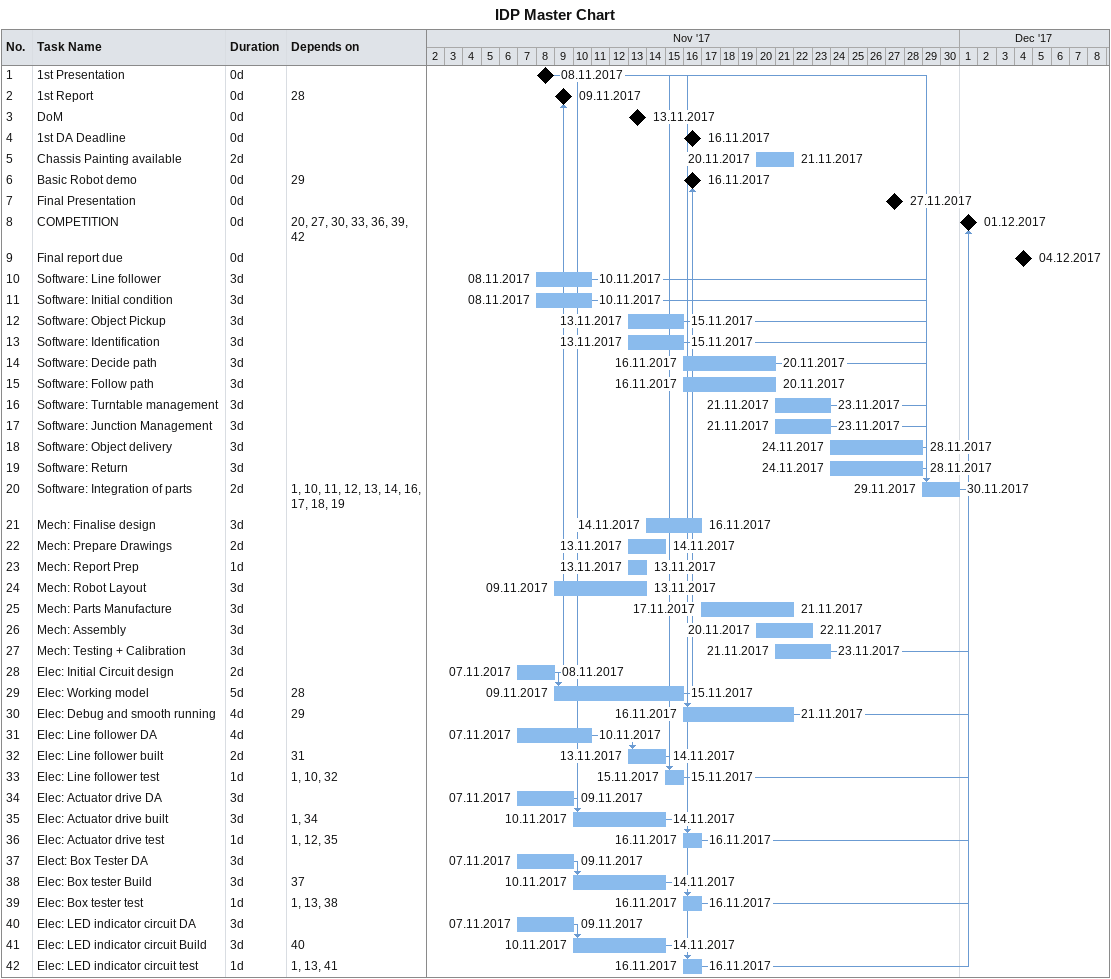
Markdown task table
IDP Master Chart

| ID | Task | Duration | Start | Finish | Predecessors |
|---|---|---|---|---|---|
| 1 | 1st Presentation | 0d | 2017-11-08 | 2017-11-08 |  |
| 2 | 1st Report | 0d | 2017-11-09 | 2017-11-09 | 28 |
| 3 | DoM | 0d | 2017-11-13 | 2017-11-13 |  |
| 4 | 1st DA Deadline | 0d | 2017-11-16 | 2017-11-16 |  |
| 5 | Chassis Painting available | 2d | 2017-11-20 | 2017-11-21 |  |
| 6 | Basic Robot demo | 0d | 2017-11-16 | 2017-11-16 | 29 |
| 7 | Final Presentation | 0d | 2017-11-27 | 2017-11-27 |  |
| 8 | COMPETITION | 0d | 2017-12-01 | 2017-12-01 | 20, 27, 30, 33, 36, 39, 42 |
| 9 | Final report due | 0d | 2017-12-04 | 2017-12-04 |  |
| 10 | Software: Line follower | 3d | 2017-11-08 | 2017-11-10 |  |
| 11 | Software: Initial condition | 3d | 2017-11-08 | 2017-11-10 |  |
| 12 | Software: Object Pickup | 3d | 2017-11-13 | 2017-11-15 |  |
| 13 | Software: Identification | 3d | 2017-11-13 | 2017-11-15 |  |
| 14 | Software: Decide path | 3d | 2017-11-16 | 2017-11-20 |  |
| 15 | Software: Follow path | 3d | 2017-11-16 | 2017-11-20 |  |
| 16 | Software: Turntable management | 3d | 2017-11-21 | 2017-11-23 |  |
| 17 | Software: Junction Management | 3d | 2017-11-21 | 2017-11-23 |  |
| 18 | Software: Object delivery | 3d | 2017-11-24 | 2017-11-28 |  |
| 19 | Software: Return | 3d | 2017-11-24 | 2017-11-28 |  |
| 20 | Software: Integration of parts | 2d | 2017-11-29 | 2017-11-30 | 1, 10, 11, 12, 13, 14, 16, 17, 18, 19 |
| 21 | Mech: Finalise design | 3d | 2017-11-14 | 2017-11-16 |  |
| 22 | Mech: Prepare Drawings | 2d | 2017-11-13 | 2017-11-14 |  |
| 23 | Mech: Report Prep | 1d | 2017-11-13 | 2017-11-13 |  |
| 24 | Mech: Robot Layout | 3d | 2017-11-09 | 2017-11-13 |  |
| 25 | Mech: Parts Manufacture | 3d | 2017-11-17 | 2017-11-21 |  |
| 26 | Mech: Assembly | 3d | 2017-11-20 | 2017-11-22 |  |
| 27 | Mech: Testing + Calibration | 3d | 2017-11-21 | 2017-11-23 |  |
| 28 | Elec: Initial Circuit design | 2d | 2017-11-07 | 2017-11-08 |  |
| 29 | Elec: Working model | 5d | 2017-11-09 | 2017-11-15 | 28 |
| 30 | Elec: Debug and smooth running | 4d | 2017-11-16 | 2017-11-21 | 29 |
| 31 | Elec: Line follower DA | 4d | 2017-11-07 | 2017-11-10 |  |
| 32 | Elec: Line follower built | 2d | 2017-11-13 | 2017-11-14 | 31 |
| 33 | Elec: Line follower test | 1d | 2017-11-15 | 2017-11-15 | 1, 10, 32 |
| 34 | Elec: Actuator drive DA | 3d | 2017-11-07 | 2017-11-09 |  |
| 35 | Elec: Actuator drive built | 3d | 2017-11-10 | 2017-11-14 | 1, 34 |
| 36 | Elec: Actuator drive test | 1d | 2017-11-16 | 2017-11-16 | 1, 12, 35 |
| 37 | Elect: Box Tester DA | 3d | 2017-11-07 | 2017-11-09 |  |
| 38 | Elec: Box tester Build | 3d | 2017-11-10 | 2017-11-14 | 37 |
| 39 | Elec: Box tester test | 1d | 2017-11-16 | 2017-11-16 | 1, 13, 38 |
| 40 | Elec: LED indicator circuit DA | 3d | 2017-11-07 | 2017-11-09 |  |
| 41 | Elec: LED indicator circuit Build | 3d | 2017-11-10 | 2017-11-14 | 40 |
| 42 | Elec: LED indicator circuit test | 1d | 2017-11-16 | 2017-11-16 | 1, 13, 41 |
